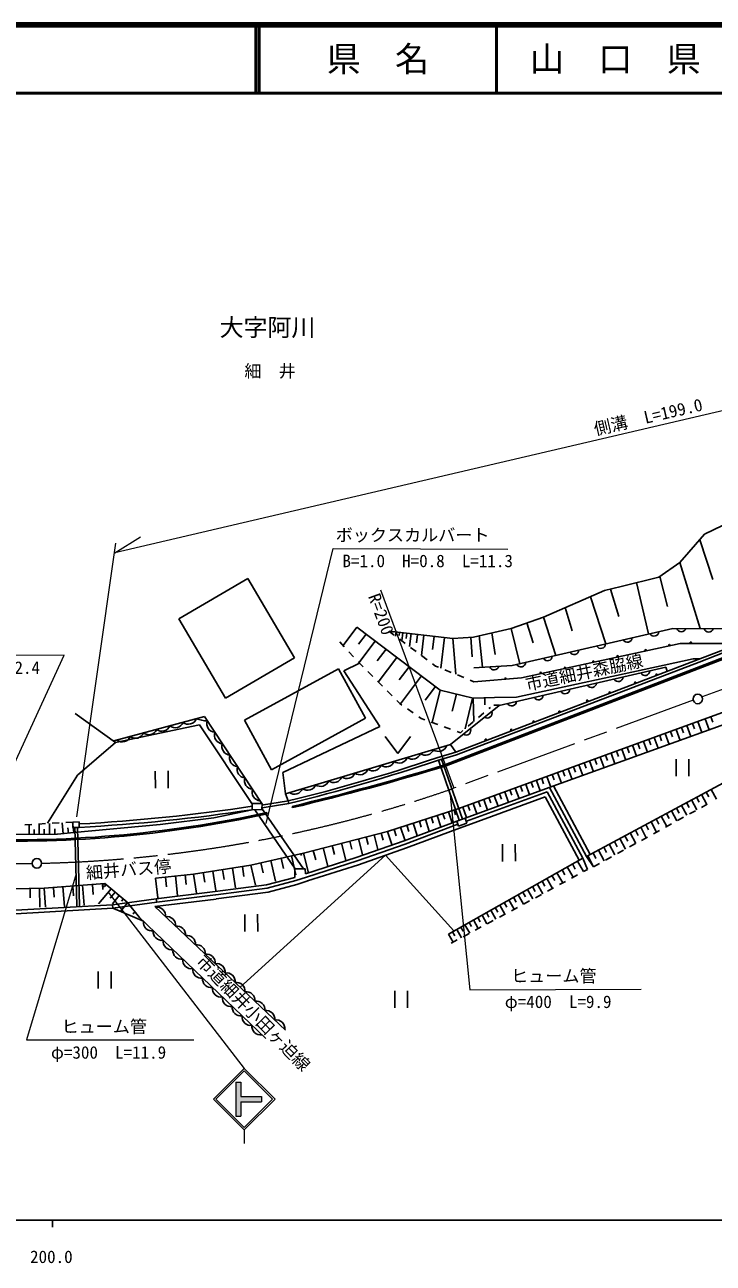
# Model space of a CAD drawing. Units: millimetres, scale not verified. Extents: x 40000 to 680000, y 20000 to 380000.
# Drawn here: x 263956 to 364704, y 198715 to 380000 of the extents above; entities that cross this region are included whole.
import ezdxf
from ezdxf.enums import TextEntityAlignment as Align

# ---------------------------------------------------------------- set-up
doc = ezdxf.new("R2010")
doc.units = ezdxf.units.MM
doc.header["$LTSCALE"] = 1000
doc.linetypes.add('CHAIN', pattern=[18.5, 12, -1.5, 3.5, -1.5])
for name, color, linetype, lineweight in [('M-BGD', 7, 'Continuous', 25), ('M-BMK', 2, 'CHAIN', 13), ('M-BMK-SRVR', 3, 'Continuous', 25), ('M-STR-HTXT', 7, 'Continuous', 13), ('M-TTL', 2, 'Continuous', 13), ('M-TTL-BAND', 7, 'Continuous', 25), ('M-TTL-LINE', 7, 'Continuous', 50), ('M-TTL-TXT', 7, 'Continuous', 50)]:
    doc.layers.add(name, color=color, linetype=linetype, lineweight=lineweight)
doc.styles.add('ＭＳ ゴシック', font='')
doc.styles.get('ＭＳ ゴシック').set_extended_font_data('MS Gothic')

msp = doc.modelspace()

# ---------------------------------------------------------------- hatches: boundary and pattern name
at = {"layer": 'M-STR-HTXT'}
msp.add_hatch(color=256, dxfattribs=at).paths.add_polyline_path([(294832, 225237), (295582, 225237), (295582, 223112), (298582, 223112), (298582, 222362), (295582, 222362), (295582, 220237), (294832, 220237)])

# ---------------------------------------------------------------- linework, layer by layer
at = {"layer": 'M-BGD'}
for p, q in [((363446, 305449), (366050, 306711)), ((359818, 301268), (363446, 305449)), ((362724, 304617), (364640, 298803)), ((356741, 299138), (359818, 301268)), ((359818, 301268), (362784, 291613)), ((351219, 297797), (356741, 299138)), ((356873, 299229), (358013, 294858)), ((296604, 298962), (286515, 293054)), ((296604, 298962), (303405, 287348)), ((348773, 297166), (351219, 297797)), ((349652, 297393), (350874, 293399)), ((353491, 298349), (355253, 290824)), ((339859, 293300), (348773, 297166)), ((346721, 296276), (348975, 289371)), ((343041, 294680), (344050, 291308)), ((286515, 293054), (293315, 281440)), ((335125, 291644), (339859, 293300)), ((337425, 292448), (338330, 289533)), ((339859, 293300), (341678, 287681)), ((312563, 291801), (310544, 289124)), ((312563, 291801), (324751, 282611)), ((313902, 290792), (312801, 289332)), ((317217, 291249), (318019, 290651)), ((317296, 291249), (317290, 291195)), ((317296, 291249), (326605, 290145)), ((317793, 291190), (317773, 291020)), ((318289, 291131), (318215, 290504)), ((318786, 291072), (318732, 290615)), ((319282, 291013), (319140, 289813)), ((319883, 290942), (319791, 290169)), ((320483, 290871), (320258, 288977)), ((321430, 290759), (321285, 289538)), ((322377, 290646), (322023, 287659)), ((323871, 290469), (323642, 288544)), ((325364, 290292), (324833, 285814)), ((326605, 290145), (329603, 290381)), ((326605, 290145), (327018, 284922)), ((329217, 290351), (329445, 287461)), ((329603, 290381), (335125, 291644)), ((330470, 290579), (330951, 285956)), ((332326, 291004), (332808, 287798)), ((335125, 291644), (336409, 286461)), ((335283, 286200), (358792, 291644)), ((358792, 291644), (368969, 291565)), ((310039, 289671), (310717, 288937)), ((315240, 289783), (312857, 286622)), ((316821, 288591), (315544, 286898)), ((318820, 290052), (319621, 289453)), ((320422, 288855), (321223, 288256)), ((325544, 271701), (369120, 288510)), ((325615, 271514), (369191, 288323)), ((336664, 284386), (359857, 289435)), ((359857, 289435), (368609, 289415)), ((362485, 287077), (367497, 289010)), ((362628, 286703), (367637, 288636)), ((303405, 287348), (293315, 281440)), ((310670, 285411), (312918, 286555)), ((311396, 288202), (312075, 287468)), ((312753, 286734), (312918, 286555)), ((312918, 286555), (313453, 286020)), ((318401, 287399), (315681, 283792)), ((322024, 287658), (322825, 287059)), ((323626, 286461), (324081, 286121)), ((327023, 273535), (362485, 287077)), ((327153, 273156), (362628, 286703)), ((341210, 268544), (394686, 287803)), ((357510, 286269), (361770, 287176)), ((361770, 287176), (362744, 287176)), ((309870, 285734), (296112, 278202)), ((313834, 278494), (309870, 285734)), ((315916, 277286), (310670, 285411)), ((314161, 285313), (314868, 284606)), ((320205, 286039), (318750, 284109)), ((322008, 284679), (318918, 280581)), ((324081, 286121), (324481, 285958)), ((325407, 285580), (326333, 285201)), ((327259, 284823), (328184, 284445)), ((329682, 285885), (335283, 286200)), ((333390, 280362), (357766, 285944)), ((335934, 281575), (357510, 286269)), ((346170, 258259), (395199, 284647)), ((357766, 285944), (357964, 285362)), ((315575, 283898), (316282, 283191)), ((324058, 283134), (322542, 281123)), ((329110, 284067), (329682, 283834)), ((329682, 283834), (336664, 284386)), ((316989, 282484), (317696, 281777)), ((318403, 281070), (318835, 280639)), ((324751, 282611), (323587, 277875)), ((324751, 282611), (329564, 281427)), ((327119, 282028), (326506, 279533)), ((329487, 281446), (328380, 276947)), ((329564, 281427), (332680, 281506)), ((329564, 281427), (329650, 278021)), ((331267, 281471), (331292, 280452)), ((332680, 281506), (335934, 281575)), ((271325, 279201), (277242, 274941)), ((318835, 280639), (319155, 280416)), ((319975, 279844), (320796, 279273)), ((326250, 274623), (333390, 280362)), ((330355, 278619), (331118, 279265)), ((331881, 279911), (332088, 280086)), ((332591, 280382), (333439, 280402)), ((277005, 275178), (290258, 278728)), ((277242, 274941), (289509, 277505)), ((289509, 277505), (297189, 266005)), ((290258, 278728), (298660, 266027)), ((300076, 270961), (296112, 278202)), ((313834, 278494), (300076, 270961)), ((321617, 278702), (321951, 278469)), ((321951, 278469), (322508, 278267)), ((323448, 277926), (324388, 277584)), ((328829, 277326), (329592, 277972)), ((360860, 277427), (361444, 275823)), ((361662, 277719), (361954, 276916)), ((362464, 278011), (363050, 276403)), ((363548, 278406), (364132, 276794)), ((364354, 278698), (364646, 277892)), ((301716, 270541), (315916, 277286)), ((316677, 275809), (318565, 273319)), ((318565, 273319), (320427, 275829)), ((325328, 277243), (326268, 276902)), ((327208, 276561), (327710, 276378)), ((327710, 276378), (328066, 276680)), ((356072, 275683), (356651, 274091)), ((356868, 275973), (357158, 275176)), ((357664, 276263), (358245, 274667)), ((358462, 276554), (358753, 275755)), ((359260, 276844), (359842, 275244)), ((360060, 277136), (360351, 276335)), ((271680, 270168), (277242, 274941)), ((302110, 267444), (326250, 274623)), ((326250, 274623), (327023, 273535)), ((351320, 273952), (351895, 272372)), ((352110, 274240), (352398, 273449)), ((352900, 274528), (353477, 272944)), ((353692, 274816), (353980, 274023)), ((354484, 275105), (355062, 273517)), ((355278, 275394), (355567, 274599)), ((324250, 272689), (327023, 273535)), ((324372, 272308), (327153, 273156)), ((324479, 272341), (327548, 263572)), ((324958, 272487), (328019, 263737)), ((345822, 271950), (346107, 271167)), ((346604, 272235), (347175, 270667)), ((347388, 272520), (347674, 271735)), ((348172, 272806), (348745, 271234)), ((348958, 273092), (349245, 272305)), ((349744, 273378), (350318, 271802)), ((350532, 273665), (350819, 272876)), ((359268, 272501), (359281, 270001)), ((361156, 270011), (361143, 272511)), ((267262, 263147), (271680, 270168)), ((283061, 270765), (283074, 268265)), ((284949, 268275), (284936, 270775)), ((302110, 267444), (301716, 270541)), ((341148, 270247), (341431, 269470)), ((341924, 270530), (342491, 268974)), ((342702, 270813), (342986, 270034)), ((343480, 271097), (344048, 269537)), ((344260, 271381), (344545, 270600)), ((345040, 271665), (345610, 270101)), ((328405, 263872), (341210, 268544)), ((336504, 268556), (336785, 267783)), ((337276, 268837), (337839, 267290)), ((338049, 269119), (338331, 268345)), ((338823, 269400), (339387, 267851)), ((339598, 269683), (339880, 268907)), ((340372, 269965), (340938, 268413)), ((346170, 258259), (340742, 268373)), ((346698, 258542), (341312, 268581)), ((302110, 267444), (302523, 266386)), ((328577, 263402), (340413, 267721)), ((328782, 262838), (340130, 266979)), ((331112, 266592), (331671, 265055)), ((331881, 266872), (332161, 266103)), ((332651, 267152), (333211, 265613)), ((333420, 267433), (333701, 266662)), ((334190, 267713), (334751, 266171)), ((334961, 267994), (335242, 267222)), ((335732, 268274), (336294, 266730)), ((345089, 257738), (340130, 266979)), ((345618, 258022), (340411, 267725)), ((361532, 266527), (362310, 265080)), ((362255, 266916), (362643, 266196)), ((362978, 267305), (363749, 265873)), ((363695, 267691), (364078, 266978)), ((364411, 268076), (365175, 266657)), ((295761, 264878), (295762, 264876)), ((297236, 266005), (297231, 265097)), ((298670, 265118), (297231, 265097)), ((297598, 265083), (303528, 256464)), ((302556, 266392), (298616, 265769)), ((298675, 266027), (298670, 265118)), ((298671, 265286), (304742, 256464)), ((302618, 265997), (298679, 265373)), ((299392, 264689), (299434, 264493)), ((302523, 266386), (302618, 265997)), ((303112, 265401), (303066, 265595)), ((325975, 264786), (326487, 263192)), ((326772, 265042), (326990, 264365)), ((328041, 265473), (328599, 263942)), ((328808, 265753), (329087, 264986)), ((329575, 266032), (330134, 264498)), ((330343, 266312), (330623, 265544)), ((358598, 264948), (359391, 263473)), ((359335, 265344), (359730, 264611)), ((360072, 265741), (360858, 264281)), ((360802, 266134), (361193, 265407)), ((361212, 264476), (362088, 264958)), ((362964, 265440), (363840, 265922)), ((264976, 262944), (263977, 262886)), ((264620, 261486), (264612, 262923)), ((266972, 263061), (265974, 263003)), ((266057, 261493), (266049, 263007)), ((267571, 261502), (267562, 263096)), ((268969, 263178), (267970, 263120)), ((269565, 261590), (269404, 263204)), ((270965, 263295), (269967, 263237)), ((271116, 261745), (270960, 263295)), ((270965, 263295), (271900, 263314)), ((270965, 263295), (270981, 262495)), ((271900, 263314), (271917, 262514)), ((319456, 260537), (327163, 263437)), ((319626, 260067), (327339, 262969)), ((320813, 263130), (321386, 261344)), ((321706, 263417), (321987, 262540)), ((322599, 263703), (323151, 261983)), ((323459, 263979), (323730, 263135)), ((324319, 264255), (324850, 262599)), ((325147, 264521), (325408, 263708)), ((328405, 263872), (327163, 263437)), ((327418, 262708), (327163, 263437)), ((328660, 263143), (327418, 262708)), ((328660, 263143), (328405, 263872)), ((354849, 262930), (355255, 262175)), ((355607, 263338), (356416, 261835)), ((356358, 263742), (356761, 262995)), ((357109, 264147), (357910, 262658)), ((357708, 262547), (358584, 263029)), ((357854, 264547), (358252, 263806)), ((359460, 263511), (360336, 263993)), ((268749, 261508), (254036, 261429)), ((265338, 261490), (265334, 262227)), ((266814, 261498), (266810, 262275)), ((268368, 261506), (268364, 262324)), ((268758, 261509), (268748, 261607)), ((271116, 261745), (268749, 261508)), ((270340, 261667), (270261, 262458)), ((270981, 262495), (271917, 262514)), ((271261, 262501), (271574, 251011)), ((271333, 261765), (271317, 261938)), ((271661, 262509), (271974, 251022)), ((313919, 261119), (314202, 260016)), ((315065, 261413), (315609, 259293)), ((316125, 261685), (316387, 260665)), ((317030, 261917), (317648, 259990)), ((317994, 262226), (318297, 261281)), ((318957, 262535), (319552, 260680)), ((319831, 259502), (327551, 262408)), ((319885, 262833), (320177, 261922)), ((327551, 262408), (328782, 262838)), ((351786, 261281), (352200, 260512)), ((352559, 261697), (353383, 260166)), ((353324, 262109), (353735, 261347)), ((354090, 262522), (354907, 261005)), ((354204, 260618), (355080, 261100)), ((355956, 261582), (356832, 262065)), ((307618, 259504), (308304, 256826)), ((308957, 259847), (309287, 258558)), ((310295, 260190), (310931, 257713)), ((311534, 260508), (311840, 259316)), ((312455, 258091), (319456, 260537)), ((312613, 257617), (319626, 260067)), ((312773, 260826), (313361, 258534)), ((312803, 257048), (319831, 259502)), ((333866, 260036), (333879, 257536)), ((335754, 257546), (335741, 260046)), ((348687, 259613), (349109, 258829)), ((349467, 260033), (350307, 258473)), ((350240, 260449), (350658, 259673)), ((351013, 260865), (351845, 259319)), ((352452, 259653), (353328, 260136)), ((316744, 258426), (295444, 239099)), ((299959, 257662), (300656, 254642)), ((301469, 258011), (301823, 256476)), ((302979, 258359), (303622, 255572)), ((304373, 258681), (304437, 258400)), ((304723, 258762), (305466, 255867)), ((305013, 255715), (312455, 258091)), ((305165, 255238), (312613, 257617)), ((306171, 259133), (306528, 257740)), ((316744, 258426), (326724, 247382)), ((325974, 246899), (345618, 258022)), ((344848, 257586), (345725, 256039)), ((345618, 258022), (346328, 256365)), ((346170, 258259), (347195, 256760)), ((346331, 258345), (347144, 256835)), ((347119, 258769), (347545, 257978)), ((347906, 259193), (348754, 257618)), ((348947, 257724), (349823, 258207)), ((350699, 258689), (351575, 259171)), ((288670, 255685), (289107, 252877)), ((290073, 255903), (290294, 254485)), ((291477, 256122), (291923, 253257)), ((292910, 256345), (293135, 254898)), ((294342, 256568), (294797, 253645)), ((295804, 256795), (296033, 255319)), ((297032, 256987), (297707, 254060)), ((298495, 257324), (298838, 255837)), ((303495, 256464), (304993, 256464)), ((303495, 256464), (303495, 255202)), ((304993, 256464), (305013, 255715)), ((305348, 254667), (312803, 257048)), ((341839, 255882), (342683, 254392)), ((342584, 256304), (343010, 255552)), ((343329, 256726), (344189, 255208)), ((344089, 257156), (344523, 256390)), ((345714, 256033), (346328, 256365)), ((347195, 256760), (348071, 257242)), ((269542, 253815), (269770, 250957)), ((270971, 253928), (271086, 252482)), ((272399, 254042), (272633, 251113)), ((273864, 254159), (273982, 252676)), ((275328, 254275), (275398, 253397)), ((283108, 255093), (283417, 252190)), ((284560, 255248), (284713, 253806)), ((286012, 255402), (286316, 252538)), ((287444, 255555), (287595, 254132)), ((291825, 253121), (299339, 254127)), ((299339, 254127), (303495, 255202)), ((299435, 253635), (303620, 254718)), ((299551, 253045), (303791, 254142)), ((303620, 254718), (305165, 255238)), ((303791, 254142), (305357, 254670)), ((338236, 253842), (338639, 253131)), ((338941, 254241), (339753, 252805)), ((339658, 254648), (340069, 253923)), ((340376, 255054), (341204, 253591)), ((341107, 255468), (341526, 254730)), ((342197, 254129), (343076, 254605)), ((343956, 255081), (344835, 255557)), ((264727, 253558), (264751, 252186)), ((266091, 253582), (266140, 250824)), ((266778, 253594), (266998, 250830)), ((268160, 253704), (268272, 252293)), ((276604, 253526), (274727, 251328)), ((277194, 253023), (276450, 252152)), ((277784, 252519), (276776, 251339)), ((276797, 251188), (283206, 252056)), ((278374, 252015), (278110, 251706)), ((282987, 250921), (291960, 252029)), ((283206, 252056), (291825, 253121)), ((283206, 252056), (283268, 251560)), ((283268, 251560), (291886, 252625)), ((291891, 252625), (299435, 253635)), ((291971, 252031), (299551, 253045)), ((335470, 252276), (335858, 251591)), ((336149, 252660), (336932, 251278)), ((336840, 253052), (337235, 252354)), ((337532, 253443), (338329, 252034)), ((338680, 252224), (339559, 252700)), ((340438, 253176), (341318, 253652)), ((262613, 249877), (276825, 250689)), ((262636, 250380), (276797, 251188)), ((276797, 251188), (276825, 250689)), ((276825, 250689), (283268, 251560)), ((281323, 248762), (276825, 250689)), ((278987, 251491), (277965, 250201)), ((280731, 249315), (278927, 251543)), ((302110, 232827), (282987, 250921)), ((332153, 250398), (332893, 249091)), ((332807, 250768), (333180, 250108)), ((333460, 251138), (334214, 249806)), ((334126, 251515), (334507, 250843)), ((334792, 251892), (335560, 250535)), ((335162, 250319), (336041, 250795)), ((336921, 251272), (337800, 251748)), ((280075, 250126), (279785, 249847)), ((280731, 249315), (299231, 231604)), ((296157, 249781), (296170, 247281)), ((298045, 247291), (298032, 249791)), ((328994, 248609), (329347, 247985)), ((329612, 248959), (330325, 247700)), ((330241, 249315), (330601, 248680)), ((330871, 249671), (331597, 248389)), ((331512, 250035), (331879, 249387)), ((331645, 248415), (332524, 248891)), ((333403, 249367), (334283, 249843)), ((325974, 246899), (326648, 245709)), ((326569, 247236), (326909, 246635)), ((327164, 247572), (327851, 246360)), ((327770, 247916), (328117, 247304)), ((328127, 246510), (329007, 246986)), ((328376, 248259), (329076, 247024)), ((329886, 247462), (330765, 247938)), ((326369, 245558), (327248, 246034)), ((274699, 241418), (274712, 238918)), ((276587, 238928), (276574, 241428)), ((318088, 238578), (318101, 236078)), ((319976, 236088), (319963, 238588))]:
    msp.add_line(p, q, dxfattribs=at)
for points in [[(327483, 265270), (363220, 278287), (396747, 290436)], [(297247, 265097), (291627, 263934), (283777, 262948), (271116, 261745)], [(298675, 266027), (297188, 266005), (297182, 266006)], [(304723, 258762), (317030, 261917), (327483, 265270)], [(283108, 255093), (288670, 255685), (297032, 256987), (304723, 258762)], [(257863, 253437), (266778, 253594), (275692, 254304), (278927, 251543)]]:
    msp.add_lwpolyline(points, dxfattribs=at)
for centre, radius in [((354818, 288429), 100), ((358299, 289188), 100), ((361415, 289543), 100), ((347166, 286772), 100), ((350706, 287551), 100), ((339454, 285115), 100), ((343014, 285865), 100), ((356415, 284849), 100), ((334307, 284297), 100), ((353299, 283686), 100), ((346268, 281043), 100), ((349552, 282256), 100), ((342186, 279435), 100), ((338429, 278006), 100), ((335155, 276773), 100), ((331408, 275343), 100), ((275553, 254042), 200)]:
    msp.add_circle(centre, radius, dxfattribs=at)
for centre, radius, start, end in [((352155, 290306), 694, 209.29694, 356.77653), ((356052, 291209), 694, 209.29694, 356.77653), ((360026, 291828), 694, 195.81606, 343.29565), ((364026, 291797), 694, 195.81606, 343.29565), ((344361, 288502), 694, 209.29694, 356.77653), ((348258, 289404), 694, 209.29694, 356.77653), ((336567, 286697), 694, 209.29694, 356.77653), ((340464, 287599), 694, 209.29694, 356.77653), ((332640, 286246), 694, 199.48473, 346.96432), ((354717, 285445), 694, 209.1566, 356.63619), ((346919, 283660), 694, 209.1566, 356.63619), ((350818, 284552), 694, 209.1566, 356.63619), ((339121, 281874), 694, 209.1566, 356.63619), ((343020, 282767), 694, 209.1566, 356.63619), ((331650, 279213), 694, 235.05487, 22.53446), ((335221, 280981), 694, 209.1566, 356.63619), ((284031, 277836), 1250, 231.86498, 338.12518), ((285963, 278354), 1250, 231.86498, 338.12518), ((287895, 278871), 1250, 231.86498, 338.12518), ((290851, 283464), 5368, 250.4534, 268.11816), ((291852, 277679), 1250, 160.35416, 266.61437), ((278235, 276284), 1250, 231.86498, 338.12518), ((280167, 276801), 1250, 231.86498, 338.12518), ((282099, 277319), 1250, 231.86498, 338.12518), ((292955, 276011), 1250, 160.35416, 266.61437), ((328532, 276707), 694, 235.05487, 22.53446), ((294058, 274343), 1250, 160.35416, 266.61437), ((322593, 274318), 1250, 233.43162, 339.69182), ((324510, 274888), 1250, 233.43162, 339.69182), ((295162, 272675), 1250, 160.35416, 266.61437), ((239451, 524374), 265586, 283.73808, 288.61995), ((239451, 524374), 265986, 283.73808, 288.6187), ((316842, 272608), 1250, 233.43162, 339.69182), ((318759, 273178), 1250, 233.43162, 339.69182), ((320676, 273748), 1250, 233.43162, 339.69182), ((296265, 271007), 1250, 160.35416, 266.61437), ((218267, 622156), 366506, 283.37784, 287.0219), ((218267, 622156), 366706, 283.37784, 287.0219), ((311091, 270898), 1250, 233.43162, 339.69182), ((313008, 271468), 1250, 233.43162, 339.69182), ((314925, 272038), 1250, 233.43162, 339.69182), ((297369, 269338), 1250, 160.35416, 266.61437), ((305340, 269187), 1250, 233.43162, 339.69182), ((307257, 269757), 1250, 233.43162, 339.69182), ((309174, 270327), 1250, 233.43162, 339.69182), ((298472, 267670), 1250, 160.35416, 266.61437), ((303423, 268617), 1250, 233.43162, 339.69182), ((262294, 434840), 174149, 267.42725, 282.29965), ((257420, 530166), 267545, 273.10029, 278.55819), ((257420, 530166), 268045, 273.10029, 278.54501), ((262294, 434840), 174349, 267.42725, 282.29965), ((283317, 249576), 1250, 353.45427, 99.71448), ((282554, 248608), 1250, 173.11797, 279.37818), ((284769, 248202), 1250, 353.45427, 99.71448), ((283999, 247225), 1250, 173.11797, 279.37818), ((286222, 246827), 1250, 353.45427, 99.71448), ((287675, 245453), 1250, 353.45427, 99.71448), ((285443, 245842), 1250, 173.11797, 279.37818), ((289128, 244078), 1250, 353.45427, 99.71448), ((286888, 244459), 1250, 173.11797, 279.37818), ((288333, 243076), 1250, 173.11797, 279.37818), ((290580, 242703), 1250, 353.45427, 99.71448), ((289777, 241693), 1250, 173.11797, 279.37818), ((292033, 241329), 1250, 353.45427, 99.71448), ((293486, 239954), 1250, 353.45427, 99.71448), ((291222, 240310), 1250, 173.11797, 279.37818), ((294939, 238580), 1250, 353.45427, 99.71448), ((292667, 238926), 1250, 173.11797, 279.37818), ((294111, 237543), 1250, 173.11797, 279.37818), ((296392, 237205), 1250, 353.45427, 99.71448), ((295556, 236160), 1250, 173.11797, 279.37818), ((297844, 235831), 1250, 353.45427, 99.71448), ((299297, 234456), 1250, 353.45427, 99.71448), ((297001, 234777), 1250, 173.11797, 279.37818), ((300750, 233081), 1250, 353.45427, 99.71448), ((298445, 233394), 1250, 173.11797, 279.37818)]:
    msp.add_arc(centre, radius, start, end, dxfattribs=at)
at = {"layer": 'M-BMK'}
for p, q in [((420546, 302752), (363076, 281615)), ((361768, 281133), (326708, 268238))]:
    msp.add_line(p, q, dxfattribs=at)
for start, end in [(271.34115, 289.28678), (256.90579, 270.93278)]:
    msp.add_arc((261829, 453640), 196426, start, end, dxfattribs=at)
at = {"layer": 'M-BMK-SRVR'}
for centre in [(362444, 281314), (265726, 257253)]:
    msp.add_circle(centre, 700, dxfattribs=at)
at = {"layer": 'M-STR-HTXT'}
for p, q in [((451991, 343596), (277117, 302698)), ((277117, 302698), (280904, 305065)), ((271595, 264042), (277275, 304118)), ((299285, 263096), (309067, 303329)), ((309067, 303329), (334627, 303250)), ((326743, 268337), (316054, 297250)), ((269702, 287709), (249787, 287665)), ((256448, 258836), (269702, 287709)), ((326231, 267232), (329071, 238753)), ((271482, 255715), (264224, 231417)), ((276177, 253021), (296083, 227238)), ((329071, 238753), (354157, 238832)), ((264224, 231417), (288679, 231417)), ((291583, 222738), (296083, 227238)), ((291937, 222738), (296083, 226884)), ((300583, 222737), (296083, 227238)), ((300230, 222737), (296083, 226884)), ((294832, 225237), (295582, 225237)), ((294832, 225237), (294832, 220237)), ((295582, 225237), (295582, 223112)), ((295582, 223112), (298582, 223112)), ((298582, 223112), (298582, 222362)), ((291583, 222738), (296083, 218237)), ((291937, 222738), (296083, 218590)), ((295582, 222362), (298582, 222362)), ((295582, 222362), (295582, 220237)), ((296083, 218237), (300583, 222737)), ((296083, 218590), (300230, 222737)), ((294832, 220237), (295582, 220237)), ((296083, 218237), (296083, 216237))]:
    msp.add_line(p, q, dxfattribs=at)
at = {"layer": 'M-TTL', "lineweight": 140}
msp.add_line((680000, 380000), (40000, 380000), dxfattribs=at)
at = {"layer": 'M-TTL-BAND'}
for p, q in [((40000, 205000), (579000, 205000)), ((268000, 205000), (268000, 204000))]:
    msp.add_line(p, q, dxfattribs=at)
at = {"layer": 'M-TTL-LINE'}
for p, q in [((297750, 380000), (297750, 370000)), ((298250, 380000), (298250, 370000)), ((333000, 380000), (333000, 370000)), ((40000, 370000), (680000, 370000))]:
    msp.add_line(p, q, dxfattribs=at)

# ---------------------------------------------------------------- texts
at = {"layer": 'M-BGD', "style": 'ＭＳ ゴシック'}
for s, rotation, p in [('市道細井森脇線', 11.825, (337560, 281985)), ('細井バス停', 4.731, (273025, 254390)), ('市道細井小田ヶ迫線', 314.269, (288511, 242390))]:
    msp.add_text(s, height=1833, rotation=rotation, dxfattribs=at).set_placement(p, align=Align.BOTTOM_LEFT)
at = {"layer": 'M-STR-HTXT', "style": 'ＭＳ ゴシック'}
for s, height, p in [('大字阿川', 2566, (299476, 333659)), ('ボックスカルバート', 1833, (320709, 303840)), ('B=1.0\u3000H=0.8\u3000L=11.3', 1833, (322918, 300054)), ('φ=400\u3000L=12.4', 1833, (257756, 284434)), ('ヒューム管', 1833, (341378, 239309)), ('φ=400\u3000L=9.9', 1833, (342009, 235523)), ('ヒューム管', 1833, (275584, 231894)), ('φ=300\u3000L=11.9', 1833, (276216, 228107))]:
    msp.add_text(s, height=height, dxfattribs=at).set_placement(p, align=Align.BOTTOM_CENTER)
msp.add_text('細\u3000井', height=1833, dxfattribs=at).set_placement((296105, 327844), align=Align.BOTTOM_LEFT)
for s, rotation, p in [('側溝\u3000L=199.0', 13.087, (355513, 321189)), ('R=200', 290.077, (314727, 293222))]:
    msp.add_text(s, height=1833, rotation=rotation, dxfattribs=at).set_placement(p, align=Align.BOTTOM_CENTER)
at = {"layer": 'M-TTL-BAND', "style": 'ＭＳ ゴシック'}
msp.add_text('200.0', height=1833, dxfattribs=at).set_placement((267844, 198195), align=Align.BOTTOM_CENTER)
at = {"layer": 'M-TTL-TXT', "style": 'ＭＳ ゴシック'}
for s, p in [('県\u3000名', (315625, 375000)), ('山\u3000口\u3000県', (350375, 375000))]:
    msp.add_text(s, height=3666, dxfattribs=at).set_placement(p, align=Align.MIDDLE_CENTER)

doc.saveas('drawing.dxf')
